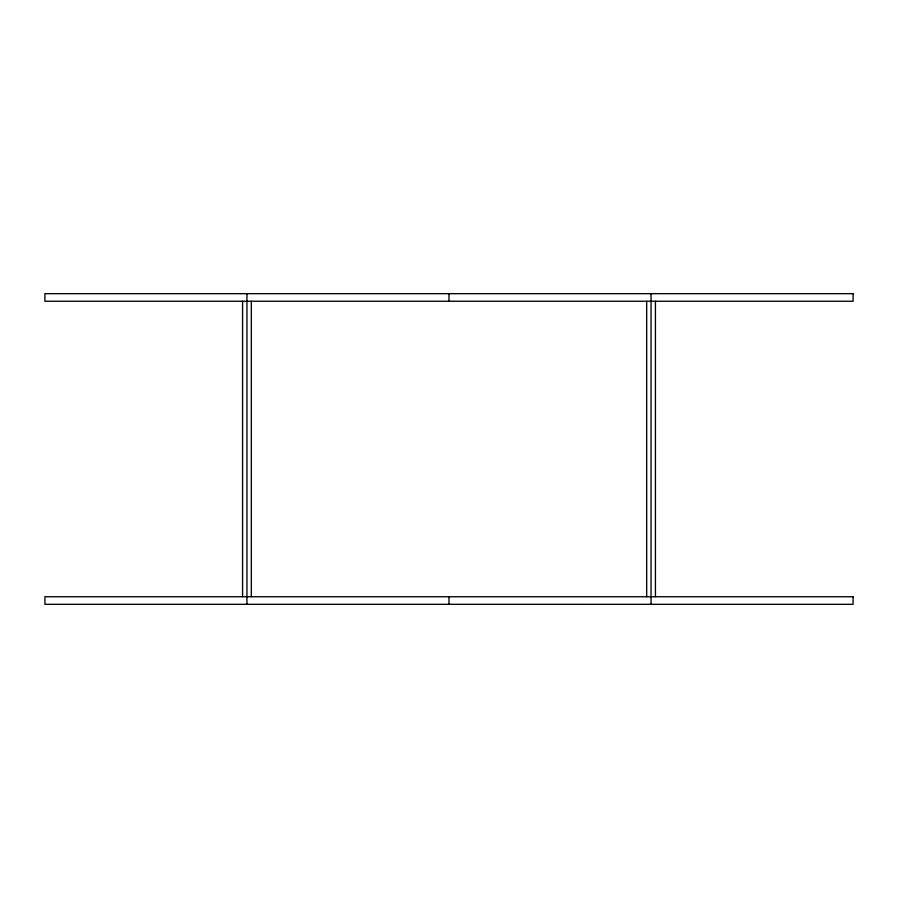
<?xml version="1.0" encoding="UTF-8"?>
<svg xmlns="http://www.w3.org/2000/svg" width="898" height="898" viewBox="0 0 898 898"><rect width="100%" height="100%" fill="white"/><g stroke="black" fill="none" stroke-linecap="round" stroke-linejoin="round"><path stroke-width="1.35" d="M655.428 301.245L655.428 596.743M651.05 293.668L651.05 604.332M646.672 301.245L646.672 596.743M449 293.668L449 301.245M449 596.743L449 604.32M251.328 301.245L251.328 596.743M246.95 293.668L246.95 604.32M242.572 301.245L242.572 596.743M853.1 293.668L44.9 293.668L44.9 301.245L853.1 301.245L853.1 293.668M853.1 596.755L44.9 596.743L44.9 604.32L853.1 604.332L853.1 596.755"/></g></svg>
